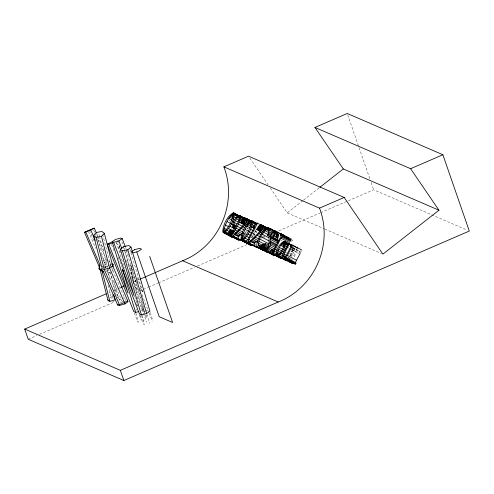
<?xml version="1.0" encoding="UTF-8"?>
<svg xmlns="http://www.w3.org/2000/svg" width="494" height="494" viewBox="0 0 494 494"><rect width="100%" height="100%" fill="white"/><g stroke="black" fill="none" stroke-linecap="round" stroke-linejoin="round"><path stroke-width="0.37" stroke-dasharray="2.47 1.85" d="M289.663 255.219L291.621 256.263L293.59 252.453L294.504 247.809L293.195 247.111M275.504 236.836L277.461 237.88L277.764 234.638L277.128 233.921L276.276 233.884M290.639 255.738L293.282 249.797L293.553 248.124L292.701 247.29M110.106 266.494L110.6 263.623L109.421 262.641M112.119 271.218L112.613 268.347M251.502 237.608L255.762 229.766M247.463 228.938L248.056 227.641M276.924 234.298L278.888 235.342L279.592 233.86M254.855 230.408L256.158 231.106L252.712 237.75L251.409 237.058M261.375 238.324L263.852 233.532M277.881 238.497L279.826 234.73M292.862 239.88L292.399 240.776L291.392 241.202M292.689 248.019L295.949 249.754L296.524 248.643M292.794 247.902L296.715 249.983L293.269 256.54L287.391 253.416M294.233 256.855L298.172 249.242M292.788 247.735L299.315 251.205L299.889 250.1L300.216 250.236M300.099 253.465L301.513 250.736M245.685 232.408L246.383 231.118M299.271 252.977L300.111 251.452L291.621 246.938M243.209 236.472L244.277 234.841M289.608 258.875L290.416 257.961M109.989 297.925L111.057 296.974L113.077 296.678M270.292 188.035L287.261 212.871L302.927 200.589M303.532 200.119L319.198 187.837M135.974 310.09L137.079 309.337M141.451 310.609L144.217 308.725L130.83 265.358L133.528 284.674M103.468 267.853L106.624 266.995L108.797 265.537L105.234 266.569L96.861 233.94M103.302 260.807L105.889 259.69M103.993 262.783L106.581 261.666M106.253 271.484L109.489 270.082M107.593 273.176L111.471 271.496M108.97 292.615L110.384 292.003M113.923 290.472L120.295 287.712M133.047 282.198L137.295 280.357M137.999 280.055L139.419 279.443M28.22 339.255L36.717 335.58M39.551 334.352L114.583 301.883M118.826 300.049L121.66 298.821M122.37 298.518L124.494 297.598M135.819 292.695L138.647 291.472M139.357 291.164L147.848 287.489M148.558 287.181L157.759 283.198M158.469 282.895L194.568 267.273M197.402 266.044L246.951 244.604M262.524 237.867L264.648 236.947M278.801 230.822L319.859 213.056M320.569 212.747L373.655 189.776L467.176 230.124M122.586 301.883L120.61 302.458L106.142 268.68M123.247 301.692L125.217 301.118M141 308.256L142.309 307.898L143.581 308.447M142.828 311.819L144.785 311.276M145.44 311.097L148.052 310.38M104.234 264.938L107.494 264.055M113.33 297.66L111.372 298.191L107.846 284.445M112.694 301.507L114.04 301.309M295.949 249.754L296.715 249.983M299.315 251.205L300.111 251.452M105.339 268.341L104.777 266.143L107.408 267.279L99.529 236.577M287.261 212.871L324.101 228.765M324.811 229.074L381.485 253.527M110.6 263.623L111.916 264.191M118.443 297.629L117.492 297.19L118.597 298.252L113.935 280.086M277.214 233.335L279.172 234.378M276.918 233.254L278.875 234.298M276.807 233.366L278.801 234.384L278.888 235.342M276.473 233.341L279.795 235.058M276.51 233.792L279.777 235.527M276.541 233.94L279.808 235.675M276.461 233.94L277.764 234.638M276.405 234.175L279.672 235.916M276.578 234.539L277.887 235.237M276.461 234.699L279.728 236.435M275.726 234.681L278.993 236.416M275.911 234.953L277.869 235.996M276.269 235.416L278.882 236.805M276.276 235.564L278.888 236.953M275.776 235.842L277.733 236.879M275.677 236.046L278.943 237.781M275.343 236.144L279.258 238.225M275.541 236.62L278.807 238.355M275.726 237.453L278.338 238.843M275.615 237.478L278.227 238.868M280.839 240.257L282.142 240.955M292.534 248.062L294.498 249.1M292.201 248.155L293.504 248.846M291.979 249.1L293.282 249.797M292.22 249.637L294.183 250.68M287.273 247.21L289.231 248.254M291.843 249.643L295.764 251.724M289.855 248.624L298.994 253.484M291.621 250.199L292.93 250.896M254.916 230.92L257.528 232.31M255.058 231.643L257.022 232.686M262.894 235.829L266.809 237.91M290.978 251.063L293.59 252.453M291.164 251.372L292.473 252.07M247.167 228.179L248.476 228.87M229.018 220.349L230.328 221.04M290.12 252.934L292.732 254.324M253.095 233.582L254.398 234.28M253.206 233.767L255.163 234.811M289.299 253.607L291.256 254.651M253.144 234.564L254.447 235.261M284.785 252.026L286.742 253.07M244.863 231.853L246.173 232.551M251.897 236.132L253.206 236.824M288.021 257.269L291.942 259.356M287.527 257.325L292.751 260.103M242.733 233.711L245.345 235.101M243.845 234.613L245.148 235.311M231.278 228.883L232.581 229.574M243.116 235.335L244.425 236.033M255.139 244.561L256.442 245.252M108.519 260.826L110.878 262.796M249.847 158.099L268.119 184.849M134.177 285.618L136.61 289.41L121.654 240.961M136.461 282.228L131.947 275.065L125.958 259.412M140.154 288.095L142.612 292.003L131.046 252.903M111.107 266.451L125.877 300.926M96.744 233.792L97.645 235.904M97.948 236.601L104.271 251.372M93.656 230.05L94.86 232.872M95.163 233.576L96.071 235.687M97.577 239.213L106.939 261.06M107.711 267.983L122.185 301.76M101.214 254.361L106.624 266.995M105.234 266.569L105.84 267.976M89.402 230.26L93.922 240.813M88.426 231.439L95.675 248.365M117.344 240.559L120.413 248.346M129.626 271.712L136.61 289.41M116.59 242.665L120.548 252.706M134.677 288.545L144.779 314.153M145.051 314.851L146.422 318.327M118.177 257.368L122.395 268.069M136.461 303.742L137.307 305.879M111.508 244.481L114.318 251.607M139.271 314.894L141.191 319.76M134.312 312.986L137.875 322.026M125.519 247.303L126.069 248.748M126.341 249.47L128.551 255.237M137.097 277.585L142.612 292.003M130.83 265.358L132.744 270.36M142.037 294.659L148.848 312.449M149.108 313.14L152.016 320.742M120.061 248.142L118.961 245.277L119.875 248.223M131.571 278.239L144.73 312.64L126.094 249.631M137.134 296.931L146.792 322.181M140.037 315.456L143.47 324.441M347.739 114.929L358.811 146.903M359.064 147.632L370.136 179.6M371.142 182.508L373.655 189.776M146.199 315.141L147.298 318.704M142.216 315.258L143.976 320.964M134.671 296.153L137.628 305.737M116.423 242.387L124.321 267.97M135.893 313.134L138.752 322.403M150.38 312.616L152.893 321.119M129.959 249.217L130.83 252.168M146.854 314.172L149.577 323.385M123.741 247.321L131.947 275.065L132.577 281.179M141.624 315.61L144.347 324.817M102.653 234.465L110.502 265.043M109.995 264.728L110.372 266.192M110.218 271.953L116.251 295.449M98.967 234.384L99.343 235.848M107 268.458L110.193 280.888M112.095 294.659L113.219 299.043"/><path stroke-width="0.74" d="M282.272 234.65L273.627 230.365C264.568 233.958 273.028 245.012 265.791 249.322L265.087 249.291C263.327 247.871 264.895 245.209 265.544 243.561L265.136 243.388L262.215 249.18L262.759 249.414L263.308 248.229C264.661 254.002 270.675 246.648 270.644 243.511C270.873 239.485 268.68 234.181 273.268 231.587L274.306 231.865L274.584 232.896L273.176 237.491L279.431 240.776M277.887 255.898C282.37 253.2 285.921 247.284 285.087 241.98L283.68 241.399C279.209 244.092 275.627 250.057 276.479 255.33L286.205 260.709L287.033 260.758L277.887 255.898L277.06 255.849M223.325 232.662C228.654 231.143 235.885 217.99 233.619 212.871C227.308 215.31 222.732 225.585 222.745 232.192L232.464 237.521L233.489 237.509M241.473 240.492C246.802 238.973 254.033 225.82 251.761 220.701C245.456 223.14 240.874 233.415 240.893 240.022L250.612 245.351L252.23 245.03M274.361 231.044C270.514 227.969 266.371 226.104 263.37 230.741C260.789 233.971 258.714 237.651 257.51 241.622C254.941 247.012 259.702 250.186 263.166 245.018L263.191 244.332L264.494 245.03M233.551 225.875C234.249 222.467 235.774 218.404 238.83 216.483L239.473 216.81C239.343 220.367 237.725 224.585 234.582 226.555L233.995 226.573L233.551 225.875L234.86 226.573M291.559 239.189L280.944 233.823L280.326 235.014L281.45 235.366L273.392 250.847L271.941 252.28L272.441 249.896L272.04 249.736L271.083 250.921L270.681 252.465L271.2 253.317L280.975 258.238L271.2 253.317M245.66 218.657L238.985 215.446C234.983 217.502 232.155 222.708 232.551 227.166L233.767 227.777L236.076 226.184L231.717 233.162L230.303 234.205L229.364 233.884C228.345 232.544 231.458 230.63 230.013 229.871L228.456 232.723L228.728 234.848L239.226 240.195L240.121 239.874L230.982 235.014L230.081 235.329M263.191 244.332L259.955 246.5L258.566 245.814C258.14 239.516 261.962 232.544 267.137 229.025L269.292 229.753M238.318 236.416L235.058 234.681C237.373 230.914 251.193 222.448 244.845 217.916C242.227 218.638 238.287 223.572 243.678 224.128M256.973 229.605L257.862 228.975L259.115 226.579L260.282 225.832L261.042 226.091C261.172 233.804 252.101 236.91 249.223 243.307L253.749 245.259L255.769 241.498L253.904 242.894L250.964 241.541C253.28 237.781 267.106 229.315 260.752 224.782L258.405 226.246L256.818 229.043L256.973 229.605L260.239 231.34M223.523 230.587C225.338 224.634 227.895 218.113 232.594 213.877L233.366 214.235C232.236 220.503 228.913 227.135 224.393 231.649L223.603 231.272L223.523 230.587L224.832 231.285M241.671 238.417C243.486 232.464 246.043 225.943 250.742 221.707L251.514 222.065C250.384 228.333 247.062 234.965 242.535 239.479L241.751 239.102L241.671 238.417L243.628 239.46M103.079 272.108L98.954 268.662L99.572 265.08M103.944 271.768L101.591 269.798L102.209 266.21M112.86 266.914L113.231 264.759L112.052 263.777M283.982 258.14L285.557 256.997L284.791 258.652L295.431 264.16L296.017 263.024L286.069 257.948L292.726 245.197L290.75 245.234L290.176 246.345L290.972 246.586L286.254 255.577L284.877 256.806L283.575 256.886L284.087 254.089L289.361 243.746L287.385 243.783L286.81 244.894L287.576 245.123C286.6 249.174 280.685 254.052 282.79 258.319L291.929 263.178L293.127 262.999L283.982 258.14L282.79 258.319M277.276 253.49C278.338 249.489 279.956 244.758 283.562 242.424L284.285 242.758C284.124 247.179 281.623 252.181 278.116 254.855L277.332 254.361L277.276 253.49L279.233 254.534M230.982 235.014C235.65 230 240.492 222.948 240.337 215.964L239.781 215.532M254.879 228.006L252.922 226.962L253.119 226.085L257.189 223.041L257.541 223.195L248.056 241.48L249.365 242.171M241.066 222.738L241.955 222.115L243.209 219.719L244.376 218.972L245.129 219.225C245.265 226.944 236.194 230.043 233.31 236.441L246.981 243.258M268.223 245.524L269.391 242.653M269.724 236.558L267.39 235.354C268.026 233.526 269.78 230.686 267.989 229.055M243.091 240.164L257.516 247.803L245.709 241.788L247.939 239.51L255.275 225.431L252.922 226.962M250.297 242.443L248.988 241.751L248.377 242.943L245.709 241.788M291.096 240.078L282.766 235.916C278.091 240.893 277.375 249.149 271.836 253.379M283.26 235.916L283.723 235.021M284.791 258.652L286.285 259.301L286.872 258.164L296.017 263.024M295.208 262.808L300.099 253.465M233.31 236.441L237.836 238.392L239.862 234.631L237.997 236.027L235.058 234.681M101.573 266.581L93.557 235.36L96.478 232.458L101.888 231.482L104.376 233.403L112.675 265.753L128.051 301.636L124.957 303.878L119.69 305.409L117.516 304.699M93.557 235.36L96.046 237.287L101.449 236.311L104.376 233.403M125.241 246.586L122.209 238.658L120.746 238.022L115.522 239.46L112.2 241.72L113.657 242.356L134.065 295.702L120.32 249.229L123.525 246.592L128.866 245.53L130.996 247.099L149.96 311.201L146.644 313.462L141.414 314.9L139.506 314.079L122.284 269.057L123.432 270.996M120.32 249.229L122.45 250.798L127.792 249.736L130.996 247.099M319.803 187.368L343.305 168.942L438.944 210.209L382.906 254.138L344.182 197.452L248.544 156.184L223.868 166.861A70.074 65.004 -66.7 0 1 182.613 260.746L140.123 279.135M112.675 265.753L109.582 267.989L104.32 269.52L102.147 268.81M113.657 242.356L118.887 240.918L122.209 238.658M138.938 311.523L135.671 312.424L133.763 311.597L107.192 244.215L112.842 241.56M127.792 301.037L118.504 305.02M99.56 267.557L84.474 232.347L94.329 228.166L96.441 233.088M84.474 232.347L94.329 228.166M343.305 168.942L314.956 127.446L347.239 113.478L442.877 154.746L469.3 231.044L123.864 380.522L28.22 339.255L24.7 329.084L106.136 293.844M121.005 287.409L124.544 285.878M24.7 329.084L120.345 370.346L278.258 302.013A70.074 65.004 -66.7 0 0 319.513 208.128L344.182 197.452M314.956 127.446L410.6 168.713L442.877 154.746M107.192 244.215L108.797 244.258L113.151 242.69M99.936 269.026L108.001 300.457L109.853 301.309L115.071 299.895L113.756 294.776M264.457 250.409L273.596 255.268L275.251 255.188M224.35 232.649L239.226 240.195M257.707 247.401L268.199 252.675L259.06 247.815M286.069 257.948L286.872 258.164M248.056 241.48L248.988 241.751M223.868 166.861L319.513 208.128M273.176 237.491L273.553 237.651L276.634 231.698L276.097 231.464L275.541 232.649L275.207 231.217L274.436 230.482M267.39 235.354L267.767 235.514L271.015 229.241L270.446 228.994L269.743 230.482L269.378 228.808L268.489 227.919M271.36 254.04L271.904 254.274M182.613 260.746L278.258 302.013M111.916 264.191L113.231 264.759M98.954 268.662L101.591 269.798M280.944 233.823L284.859 235.904M286.168 236.601L288.774 237.991M274.862 230.766L283.815 235.514M273.627 230.365L277.548 232.452M279.777 233.643L282.389 235.033M268.995 228.265L274.368 231.081M267.878 227.765L273.102 230.544M269.378 228.808L272.639 230.544M282.766 235.916L290.602 240.084M261.474 224.894L267.347 228.018M261.888 225.159L267.106 227.938M280.326 235.014L281.629 235.706M260.752 224.782L266.754 227.993M257.189 223.041L262.11 225.628M263.419 226.32L265.377 227.364M273.268 231.587L275.226 232.631M282.247 236.336L290.738 240.85M262.363 226.091L266.933 228.524M251.761 220.701L256.985 223.479M251.273 220.602L256.497 223.381M267.137 229.025L269.094 230.062M252.434 221.436L256.349 223.523M262.425 226.758L266.34 228.839M272.49 232.094L275.102 233.483M281.697 237.12L290.188 241.634M245.561 218.027L251.44 221.151M260.282 225.832L261.592 226.53M245.975 218.299L251.199 221.071M244.845 217.916L250.724 221.04M246.271 218.694L250.841 221.127M252.558 222.053L256.472 224.134M259.714 226.085L261.678 227.129M262.351 227.543L265.618 229.284M266.068 229.556L268.68 230.945M240.337 215.964L244.252 218.045M246.45 219.231L250.372 221.312M238.985 215.446L240.288 216.137M241.597 216.835L244.209 218.225M252.545 222.825L255.806 224.56M271.7 232.989L274.312 234.378M233.619 212.871L238.837 215.65M234.02 213.161L238.59 215.588M240.615 216.668L244.536 218.756M233.125 212.772L238.349 215.551M246.518 219.892L249.779 221.633M259.115 226.579L261.727 227.969M281.067 238.244L289.558 242.758M250.168 222.022L251.471 222.72M234.286 213.606L238.855 216.039M244.376 218.972L245.679 219.663M262.116 228.469L264.728 229.858M234.409 214.223L237.676 215.958M238.83 216.483L240.14 217.181M243.808 219.225L245.765 220.262M292.423 245.067L301.871 250.057M240.634 217.65L243.246 219.04M246.444 220.682L249.056 222.072M258.553 227.271L261.165 228.66M264.858 230.605L268.773 232.686M238.435 216.619L239.738 217.317M289.058 243.61L293.282 245.827M293.627 246.043L297.851 248.26M249.489 222.671L251.452 223.714M270.971 234.187L274.238 235.922M284.513 241.455L291.695 245.271M234.397 214.995L237.663 216.73M237.978 216.946L239.942 217.984M243.209 219.719L245.166 220.756M261.709 229.531L264.321 230.92M285.087 241.98L289.657 244.413M258.405 227.888L261.017 229.278M252.199 224.671L254.157 225.715M283.68 241.399L286.292 242.789M290.75 245.234L292.053 245.932M246.203 221.608L248.815 222.992M232.019 214.192L233.329 214.89M240.38 218.904L242.338 219.941M237.472 217.453L240.084 218.836M285.365 242.943L287.977 244.332M258.127 228.543L260.739 229.932M242.647 220.41L245.252 221.8M248.71 223.652L251.323 225.042M270.508 235.218L273.775 236.959M283.562 242.424L284.871 243.122M231.346 214.847L233.304 215.884M257.862 228.975L260.474 230.365M261.135 230.735L263.092 231.779M245.796 222.671L247.76 223.714M263.537 232.168L268.106 234.601M242.498 221.022L244.456 222.065M283.087 242.597L285.044 243.641M290.176 246.345L291.485 247.037M234.057 216.841L236.669 218.231M257.553 229.358L260.165 230.747M270.243 236.157L278.733 240.671M285.353 244.24L287.965 245.629M239.893 220.404L241.85 221.448M256.824 229.414L259.85 230.982M282.549 242.999L284.507 244.042M242.214 221.683L244.826 223.072M247.871 224.875L250.483 226.264M236.435 218.83L239.047 220.219M251.489 226.839L254.101 228.228M230.568 215.829L233.18 217.218M270.144 236.99L278.628 241.504M241.955 222.115L244.567 223.504M245.222 223.875L247.185 224.912M281.957 243.628L284.569 245.018M260.221 232.205L262.184 233.248M241.64 222.491L244.252 223.881M240.911 222.177L242.869 223.22M270.156 237.707L278.647 242.221M285.038 245.821L287.002 246.858M240.911 222.547L244.598 224.467M262.166 234.187L268.699 237.657M281.333 244.425L284.6 246.16M229.729 217.045L232.341 218.434M233.341 219.009L234.65 219.707M239.207 222.127L243.777 224.56M247.019 226.246L250.285 227.981M235.428 220.571L238.034 221.96M244.314 225.338L246.271 226.382M270.471 239.399L277.653 243.221M250.489 229.216L253.101 230.605M258.973 233.742L260.937 234.786M280.716 245.339L283.976 247.074M284.451 247.593L286.409 248.63M228.87 218.416L232.137 220.151M238.324 224.078L242.894 226.511M270.829 241.405L276.702 244.53M243.067 226.882L245.024 227.919M232.347 221.386L233.65 222.078M234.471 222.584L237.083 223.973M260.813 236.589L269.304 241.103M270.829 242.369L276.702 245.493M257.362 235.379L259.974 236.768M283.587 249.464L285.551 250.501M279.468 247.519L282.735 249.254M245.259 229.414L248.525 231.149M249.291 231.686L251.903 233.075M270.644 243.511L275.868 246.29M233.773 224.461L236.385 225.844M237.244 226.252L240.504 227.987M241.449 228.518L244.061 229.908M227.11 221.584L230.377 223.319M231.143 223.856L233.1 224.894M259.69 238.991L268.829 243.851M233.582 225.258L236.188 226.647M270.249 244.82L275.473 247.599M278.647 249.217L281.907 250.952M282.475 251.397L284.439 252.44M255.318 237.132L258.584 238.868M233.693 226.314L234.996 227.012M247.982 234.045L250.594 235.434M265.136 243.388L268.81 245.302M236.194 228.191L239.46 229.926M287.422 255.423L296.567 260.282M239.411 230.266L242.671 232.001M269.563 246.321L274.788 249.1M275.294 249.309L277.251 250.347M277.968 250.841L280.58 252.23M284.087 254.089L286.699 255.478M243.573 232.89L246.839 234.625M253.879 238.355L257.794 240.436M232.551 227.166L235.163 228.555M258.881 241.22L264.759 244.345M281.271 253.095L283.235 254.138M233.143 227.697L235.101 228.741M265.037 244.684L268.298 246.42M229.834 226.221L235.058 228.994M277.498 252.286L280.11 253.675M268.748 247.716L273.972 250.495M283.537 255.596L285.495 256.639M235.132 229.976L237.744 231.365M237.966 231.488L242.535 233.921M264.654 245.703L267.921 247.438M272.305 249.723L273.608 250.421M263.166 245.018L264.475 245.716M272.04 249.736L273.997 250.773M225.425 225.06L228.691 226.795M246.568 236.268L249.18 237.657M252.638 239.516L257.862 242.295M274.226 251.051L276.183 252.088M272.422 250.236L273.725 250.933M283.439 256.145L285.396 257.189M255.454 241.362L257.726 242.542M280.061 254.472L282.673 255.861M258.424 243.147L262.339 245.228M283.451 256.577L284.754 257.269M264.413 246.617L267.674 248.352M262.326 245.901L263.635 246.592M267.884 248.877L271.15 250.612M272.108 251.094L273.41 251.792M236.731 232.655L241.955 235.434M251.656 240.59L254.923 242.326M264.296 247.426L266.908 248.815M273.33 252.267L276.591 254.002M277.332 254.361L278.635 255.052M228.426 228.438L233.65 231.217M286.285 259.301L295.431 264.16M234.063 231.612L236.675 233.001M239.547 234.496L241.819 235.675M278.906 255.423L282.173 257.158M242.264 236.064L244.876 237.453M249.056 239.627L251.014 240.664M230.272 229.834L233.538 231.569M258.313 244.715L260.925 246.105M230.439 229.994L233.699 231.729M261.548 246.605L263.506 247.648M230.667 230.216L233.279 231.606M264.321 248.105L266.278 249.143M282.191 257.658L283.5 258.35M286.761 260.085L291.559 262.919L282.42 258.059M283.309 258.368L292.448 263.234M230.439 230.334L233.699 232.069M245.141 238.194L248.408 239.93M267.001 249.76L270.916 251.841M250.964 241.541L254.663 243.468M264.457 248.636L265.76 249.334M272.534 253.033L277.103 255.466M278.412 256.158L281.024 257.547M230.328 230.766L232.94 232.155M258.566 245.814L260.523 246.858M264.71 249.032L266.019 249.729M276.479 255.33L284.97 259.85M235.749 233.73L239.664 235.811M260.832 247.142L262.796 248.186M241.844 237.404L244.456 238.793M266.112 250.328L271.984 253.453M273.293 254.151L274.596 254.842M230.142 231.198L232.754 232.588M270.842 253.008L280.339 258.177M224.115 228.24L226.727 229.63M260.177 247.506L262.789 248.896M232.989 233.088L234.946 234.131M265.253 250.551L274.392 255.417M229.815 231.748L231.772 232.791M226.993 230.365L228.95 231.408M262.215 249.18L273.596 255.268M243.746 239.652L247.012 241.387M258.01 247.303L261.277 249.038M262.58 249.736L265.846 251.471M229.42 232.248L232.032 233.637M253.749 245.259L262.888 250.118L249.223 243.307M241.751 239.102L243.054 239.8M223.696 229.574L226.308 230.964M229.235 232.89L231.198 233.928M231.952 234.267L233.909 235.311M229.21 233.446L231.167 234.489M242.492 240.479L251.637 245.339M225.597 231.822L228.209 233.211M237.836 238.392L251.094 245.45M223.603 231.272L224.912 231.97M224.943 232.334L228.864 234.422M228.728 234.848L238.392 240.084M223.399 232.538L232.952 237.62M267.303 252.558L266.494 251.817M250.032 244.882L250.612 245.351M231.884 237.052L232.464 237.521M285.625 260.196L286.205 260.709M107.84 299.833L108.946 300.889M273.151 254.972L272.546 253.86M410.6 168.713L438.944 210.209M237.577 239.133L237.873 239.707M124.957 303.878L109.582 267.989L101.449 236.311M90.686 229.784L95.194 240.319M119.69 305.409L104.32 269.52L96.046 237.287M103.351 271.626L117.776 305.298M85.752 231.877L100.202 265.599M108.797 244.258L128.057 293.109L112.2 241.72M118.887 240.918L121.876 248.741M149.701 256.374L172.597 322.496L159.204 316.722L136.813 252.051M120.345 370.346L123.864 380.522M122.284 269.057L135.671 312.424M127.792 249.736L146.644 313.462M122.45 250.798L141.414 314.9M101.968 270.607L109.853 301.309M134.393 249.773L131.077 252.033L132.991 252.86L138.221 251.421L141.537 249.161L139.623 248.334L134.393 249.773"/></g></svg>
